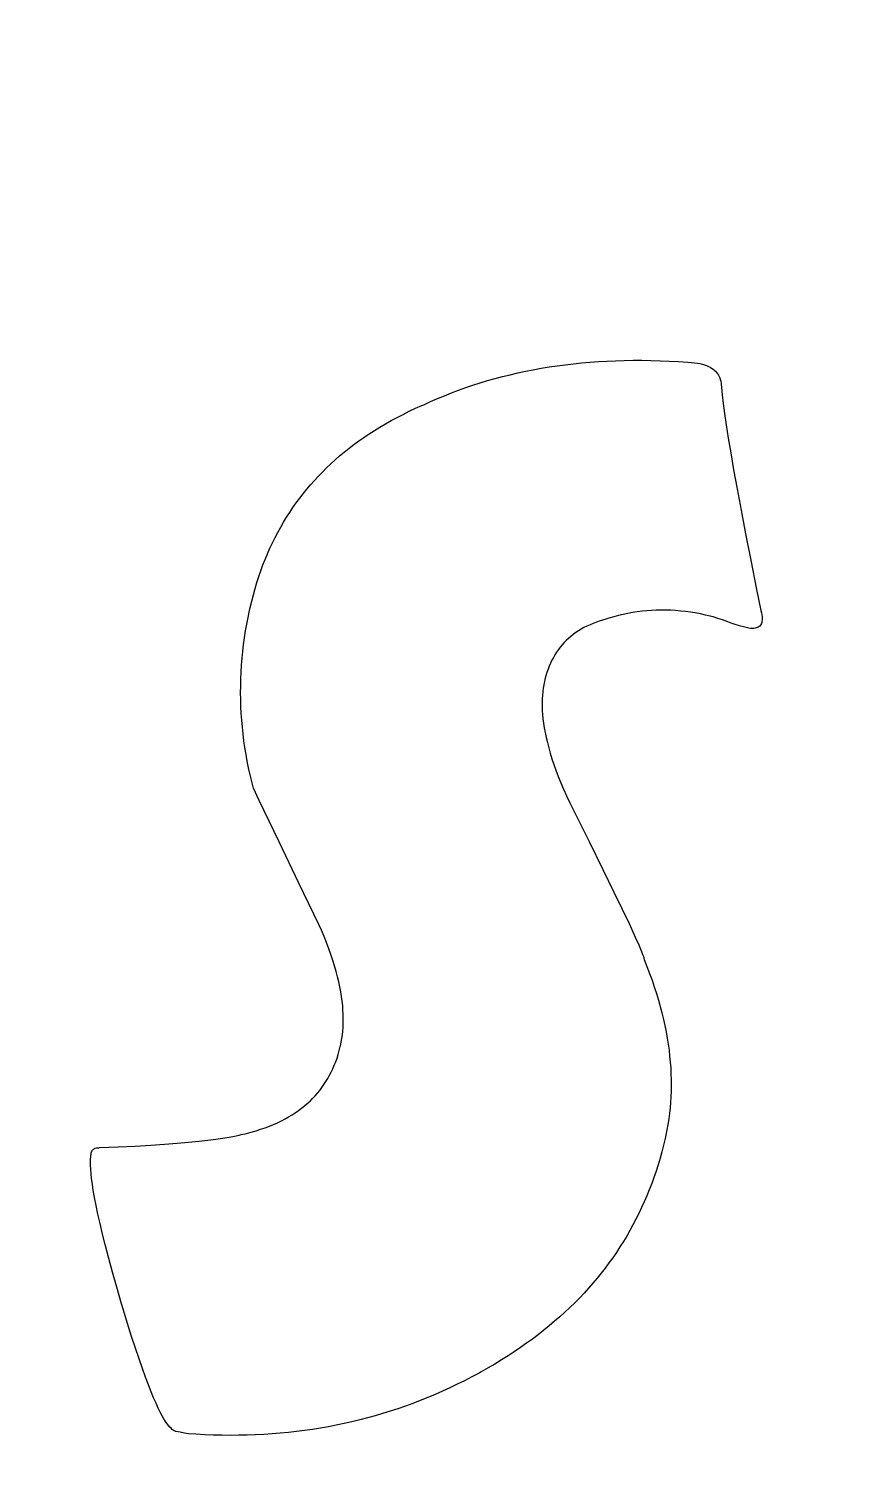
# Model space of a CAD drawing. Header units: inches. Extents: x -1316 to -504, y 751 to 1208.
# Drawn here: x -1141.22 to -1130.74, y 770.77 to 788.98 of the extents above; entities that cross this region are included whole.
import ezdxf

# ---------------------------------------------------------------- set-up
doc = ezdxf.new("R2010")
doc.units = ezdxf.units.IN
doc.header["$MEASUREMENT"] = 0
doc.linetypes.add('Continuous2', pattern=[0])
doc.layers.add('68343 AND 68344 CARRIAGE AND ARM PLATE', color=1, linetype='Continuous')
doc.layers.add('68351 TABLE', color=1, linetype='Continuous')

msp = doc.modelspace()

# ---------------------------------------------------------------- linework, layer by layer
at = {"layer": '68343 AND 68344 CARRIAGE AND ARM PLATE', "color": 3, "linetype": 'Continuous2', "lineweight": -3, "true_color": 0x00ff00}
for p, q in [((-1135.065, 784.65), (-1134.968, 784.671)), ((-1134.968, 784.671), (-1134.87, 784.69)), ((-1134.87, 784.69), (-1134.771, 784.708)), ((-1134.771, 784.708), (-1134.671, 784.724)), ((-1134.671, 784.724), (-1134.57, 784.74)), ((-1134.57, 784.74), (-1134.468, 784.753)), ((-1134.468, 784.753), (-1134.365, 784.765)), ((-1134.365, 784.765), (-1134.261, 784.776)), ((-1134.261, 784.776), (-1134.156, 784.785)), ((-1134.156, 784.785), (-1134.05, 784.793)), ((-1134.05, 784.793), (-1133.942, 784.799)), ((-1133.942, 784.799), (-1133.834, 784.803)), ((-1133.834, 784.803), (-1133.724, 784.807)), ((-1133.724, 784.807), (-1133.614, 784.808)), ((-1133.614, 784.808), (-1133.502, 784.808)), ((-1133.502, 784.808), (-1133.389, 784.806)), ((-1133.389, 784.806), (-1133.274, 784.803)), ((-1133.274, 784.803), (-1133.159, 784.798)), ((-1133.159, 784.798), (-1133.042, 784.791)), ((-1133.042, 784.791), (-1132.923, 784.783)), ((-1132.923, 784.783), (-1132.84, 784.776)), ((-1132.84, 784.776), (-1132.804, 784.771)), ((-1132.804, 784.771), (-1132.772, 784.766)), ((-1132.772, 784.766), (-1132.742, 784.759)), ((-1132.742, 784.759), (-1132.714, 784.751)), ((-1132.714, 784.751), (-1132.689, 784.742)), ((-1132.689, 784.742), (-1132.666, 784.732)), ((-1132.666, 784.732), (-1132.644, 784.722)), ((-1132.644, 784.722), (-1132.625, 784.71)), ((-1132.625, 784.71), (-1132.607, 784.698)), ((-1132.607, 784.698), (-1132.591, 784.684)), ((-1132.591, 784.684), (-1132.576, 784.67)), ((-1132.576, 784.67), (-1132.563, 784.655)), ((-1132.563, 784.655), (-1132.551, 784.639)), ((-1135.719, 784.464), (-1135.628, 784.495)), ((-1135.628, 784.495), (-1135.536, 784.524)), ((-1135.536, 784.524), (-1135.444, 784.552)), ((-1135.444, 784.552), (-1135.35, 784.578)), ((-1135.35, 784.578), (-1135.256, 784.604)), ((-1135.256, 784.604), (-1135.161, 784.627)), ((-1135.161, 784.627), (-1135.065, 784.65)), ((-1132.551, 784.639), (-1132.54, 784.623)), ((-1132.54, 784.623), (-1132.531, 784.605)), ((-1132.531, 784.605), (-1132.523, 784.586)), ((-1132.523, 784.586), (-1132.516, 784.566)), ((-1132.516, 784.566), (-1132.51, 784.545)), ((-1132.51, 784.545), (-1132.506, 784.522)), ((-1132.506, 784.522), (-1132.503, 784.498)), ((-1132.503, 784.498), (-1132.502, 784.473)), ((-1132.502, 784.473), (-1132.501, 784.468)), ((-1136.248, 784.249), (-1136.161, 784.289)), ((-1136.161, 784.289), (-1136.074, 784.327)), ((-1136.074, 784.327), (-1135.987, 784.363)), ((-1135.987, 784.363), (-1135.898, 784.398)), ((-1135.898, 784.398), (-1135.809, 784.432)), ((-1135.809, 784.432), (-1135.719, 784.464)), ((-1132.501, 784.468), (-1132.492, 784.374)), ((-1132.492, 784.374), (-1132.478, 784.265)), ((-1136.583, 784.09), (-1136.507, 784.128)), ((-1136.507, 784.128), (-1136.43, 784.166)), ((-1136.43, 784.166), (-1136.351, 784.204)), ((-1136.351, 784.204), (-1136.27, 784.24)), ((-1136.27, 784.24), (-1136.248, 784.249)), ((-1132.478, 784.265), (-1132.462, 784.14)), ((-1132.462, 784.14), (-1132.441, 783.995)), ((-1136.935, 783.882), (-1136.868, 783.925)), ((-1136.868, 783.925), (-1136.799, 783.968)), ((-1136.799, 783.968), (-1136.729, 784.009)), ((-1136.729, 784.009), (-1136.657, 784.05)), ((-1136.657, 784.05), (-1136.583, 784.09)), ((-1132.441, 783.995), (-1132.415, 783.83)), ((-1137.188, 783.701), (-1137.127, 783.747)), ((-1137.127, 783.747), (-1137.065, 783.793)), ((-1137.065, 783.793), (-1137.001, 783.838)), ((-1137.001, 783.838), (-1136.935, 783.882)), ((-1132.415, 783.83), (-1132.384, 783.642)), ((-1137.362, 783.555), (-1137.306, 783.605)), ((-1137.306, 783.605), (-1137.248, 783.653)), ((-1137.248, 783.653), (-1137.188, 783.701)), ((-1132.384, 783.642), (-1132.348, 783.43)), ((-1137.574, 783.35), (-1137.523, 783.402)), ((-1137.523, 783.402), (-1137.471, 783.454)), ((-1137.471, 783.454), (-1137.417, 783.505)), ((-1137.417, 783.505), (-1137.362, 783.555)), ((-1132.348, 783.43), (-1132.305, 783.191)), ((-1137.719, 783.186), (-1137.672, 783.241)), ((-1137.672, 783.241), (-1137.624, 783.296)), ((-1137.624, 783.296), (-1137.574, 783.35)), ((-1137.894, 782.955), (-1137.852, 783.014)), ((-1137.852, 783.014), (-1137.809, 783.072)), ((-1137.809, 783.072), (-1137.765, 783.13)), ((-1137.765, 783.13), (-1137.719, 783.186)), ((-1132.305, 783.191), (-1132.255, 782.923)), ((-1138.012, 782.771), (-1137.974, 782.833)), ((-1137.974, 782.833), (-1137.934, 782.894)), ((-1137.934, 782.894), (-1137.894, 782.955)), ((-1132.255, 782.923), (-1132.198, 782.624)), ((-1138.084, 782.643), (-1138.048, 782.707)), ((-1138.048, 782.707), (-1138.012, 782.771)), ((-1138.183, 782.443), (-1138.151, 782.511)), ((-1138.151, 782.511), (-1138.118, 782.577)), ((-1138.118, 782.577), (-1138.084, 782.643)), ((-1132.198, 782.624), (-1132.133, 782.292)), ((-1138.271, 782.233), (-1138.243, 782.304)), ((-1138.243, 782.304), (-1138.214, 782.374)), ((-1138.214, 782.374), (-1138.183, 782.443)), ((-1132.133, 782.292), (-1132.06, 781.924)), ((-1138.323, 782.087), (-1138.298, 782.161)), ((-1138.298, 782.161), (-1138.271, 782.233)), ((-1138.392, 781.858), (-1138.371, 781.936)), ((-1138.371, 781.936), (-1138.348, 782.012)), ((-1138.348, 782.012), (-1138.323, 782.087)), ((-1132.06, 781.924), (-1132.006, 781.662)), ((-1138.432, 781.699), (-1138.413, 781.779)), ((-1138.413, 781.779), (-1138.392, 781.858)), ((-1138.475, 781.489), (-1138.459, 781.574)), ((-1138.459, 781.574), (-1138.441, 781.659)), ((-1138.441, 781.659), (-1138.432, 781.699)), ((-1133.917, 781.563), (-1133.983, 781.542)), ((-1133.857, 781.581), (-1133.917, 781.563)), ((-1133.798, 781.596), (-1133.857, 781.581)), ((-1133.739, 781.61), (-1133.798, 781.596)), ((-1133.679, 781.623), (-1133.739, 781.61)), ((-1133.62, 781.634), (-1133.679, 781.623)), ((-1133.56, 781.643), (-1133.62, 781.634)), ((-1133.501, 781.651), (-1133.56, 781.643)), ((-1133.441, 781.657), (-1133.501, 781.651)), ((-1133.381, 781.661), (-1133.441, 781.657)), ((-1133.321, 781.664), (-1133.381, 781.661)), ((-1133.26, 781.665), (-1133.321, 781.664)), ((-1133.2, 781.665), (-1133.26, 781.665)), ((-1133.139, 781.663), (-1133.2, 781.665)), ((-1133.078, 781.659), (-1133.139, 781.663)), ((-1133.016, 781.654), (-1133.078, 781.659)), ((-1132.954, 781.647), (-1133.016, 781.654)), ((-1132.892, 781.639), (-1132.954, 781.647)), ((-1132.83, 781.629), (-1132.892, 781.639)), ((-1132.767, 781.617), (-1132.83, 781.629)), ((-1132.704, 781.603), (-1132.767, 781.617)), ((-1132.664, 781.594), (-1132.704, 781.603)), ((-1132.607, 781.579), (-1132.664, 781.594)), ((-1132.548, 781.561), (-1132.607, 781.579)), ((-1132.487, 781.541), (-1132.548, 781.561)), ((-1132.006, 781.662), (-1131.998, 781.631)), ((-1131.998, 781.631), (-1131.993, 781.604)), ((-1131.993, 781.604), (-1131.99, 781.58)), ((-1131.99, 781.58), (-1131.988, 781.558)), ((-1131.988, 781.558), (-1131.989, 781.54)), ((-1138.503, 781.318), (-1138.49, 781.404)), ((-1138.49, 781.404), (-1138.475, 781.489)), ((-1134.335, 781.382), (-1134.366, 781.359)), ((-1134.302, 781.404), (-1134.335, 781.382)), ((-1134.267, 781.425), (-1134.302, 781.404)), ((-1134.232, 781.445), (-1134.267, 781.425)), ((-1134.194, 781.463), (-1134.232, 781.445)), ((-1134.155, 781.481), (-1134.194, 781.463)), ((-1134.115, 781.498), (-1134.155, 781.481)), ((-1134.073, 781.514), (-1134.115, 781.498)), ((-1134.029, 781.529), (-1134.073, 781.514)), ((-1133.983, 781.542), (-1134.029, 781.529)), ((-1132.423, 781.519), (-1132.487, 781.541)), ((-1132.377, 781.503), (-1132.423, 781.519)), ((-1132.316, 781.482), (-1132.377, 781.503)), ((-1132.259, 781.465), (-1132.316, 781.482)), ((-1132.205, 781.45), (-1132.259, 781.465)), ((-1132.155, 781.438), (-1132.205, 781.45)), ((-1132.134, 781.436), (-1132.155, 781.438)), ((-1132.113, 781.435), (-1132.134, 781.436)), ((-1132.094, 781.436), (-1132.113, 781.435)), ((-1132.077, 781.438), (-1132.094, 781.436)), ((-1132.063, 781.441), (-1132.077, 781.438)), ((-1132.05, 781.445), (-1132.063, 781.441)), ((-1132.038, 781.451), (-1132.05, 781.445)), ((-1132.028, 781.457), (-1132.038, 781.451)), ((-1132.019, 781.465), (-1132.028, 781.457)), ((-1132.011, 781.474), (-1132.019, 781.465)), ((-1132.004, 781.484), (-1132.011, 781.474)), ((-1131.999, 781.495), (-1132.004, 781.484)), ((-1131.994, 781.508), (-1131.999, 781.495)), ((-1131.991, 781.523), (-1131.994, 781.508)), ((-1131.989, 781.54), (-1131.991, 781.523)), ((-1138.525, 781.146), (-1138.515, 781.232)), ((-1138.515, 781.232), (-1138.503, 781.318)), ((-1134.53, 781.199), (-1134.553, 781.169)), ((-1134.506, 781.228), (-1134.53, 781.199)), ((-1134.48, 781.257), (-1134.506, 781.228)), ((-1134.454, 781.284), (-1134.48, 781.257)), ((-1134.426, 781.31), (-1134.454, 781.284)), ((-1134.397, 781.335), (-1134.426, 781.31)), ((-1134.366, 781.359), (-1134.397, 781.335)), ((-1138.54, 780.973), (-1138.533, 781.059)), ((-1138.533, 781.059), (-1138.525, 781.146)), ((-1134.634, 781.035), (-1134.652, 780.998)), ((-1134.615, 781.07), (-1134.634, 781.035)), ((-1134.596, 781.104), (-1134.615, 781.07)), ((-1134.575, 781.137), (-1134.596, 781.104)), ((-1134.553, 781.169), (-1134.575, 781.137)), ((-1138.549, 780.8), (-1138.546, 780.886)), ((-1138.546, 780.886), (-1138.54, 780.973)), ((-1134.71, 780.838), (-1134.722, 780.794)), ((-1134.697, 780.88), (-1134.71, 780.838)), ((-1134.683, 780.921), (-1134.697, 780.88)), ((-1134.668, 780.96), (-1134.683, 780.921)), ((-1134.652, 780.998), (-1134.668, 780.96)), ((-1138.552, 780.626), (-1138.551, 780.713)), ((-1138.551, 780.713), (-1138.549, 780.8)), ((-1134.744, 780.685), (-1134.749, 780.641)), ((-1134.737, 780.727), (-1134.744, 780.685)), ((-1134.728, 780.768), (-1134.737, 780.727)), ((-1134.722, 780.794), (-1134.728, 780.768)), ((-1138.551, 780.539), (-1138.552, 780.626)), ((-1138.548, 780.453), (-1138.551, 780.539)), ((-1134.756, 780.55), (-1134.758, 780.503)), ((-1134.758, 780.503), (-1134.757, 780.454)), ((-1134.754, 780.597), (-1134.756, 780.55)), ((-1134.749, 780.641), (-1134.754, 780.597)), ((-1138.544, 780.366), (-1138.548, 780.453)), ((-1138.538, 780.279), (-1138.544, 780.366)), ((-1134.757, 780.454), (-1134.756, 780.403)), ((-1134.756, 780.403), (-1134.752, 780.351)), ((-1134.752, 780.351), (-1134.747, 780.296)), ((-1134.747, 780.296), (-1134.74, 780.241)), ((-1138.53, 780.193), (-1138.538, 780.279)), ((-1138.521, 780.107), (-1138.53, 780.193)), ((-1138.51, 780.021), (-1138.521, 780.107)), ((-1134.74, 780.241), (-1134.731, 780.183)), ((-1134.731, 780.183), (-1134.72, 780.124)), ((-1134.72, 780.124), (-1134.707, 780.062)), ((-1138.498, 779.935), (-1138.51, 780.021)), ((-1138.484, 779.849), (-1138.498, 779.935)), ((-1134.707, 780.062), (-1134.692, 779.999)), ((-1134.692, 779.999), (-1134.675, 779.934)), ((-1134.675, 779.934), (-1134.656, 779.866)), ((-1138.469, 779.764), (-1138.484, 779.849)), ((-1138.452, 779.679), (-1138.469, 779.764)), ((-1134.656, 779.866), (-1134.634, 779.796)), ((-1134.634, 779.796), (-1134.61, 779.724)), ((-1138.433, 779.594), (-1138.452, 779.679)), ((-1138.413, 779.509), (-1138.433, 779.594)), ((-1134.61, 779.724), (-1134.584, 779.65)), ((-1134.584, 779.65), (-1134.555, 779.573)), ((-1134.555, 779.573), (-1134.523, 779.494)), ((-1138.391, 779.425), (-1138.413, 779.509)), ((-1138.317, 779.268), (-1138.391, 779.425)), ((-1134.523, 779.494), (-1134.488, 779.412)), ((-1134.488, 779.412), (-1134.451, 779.328)), ((-1138.068, 778.748), (-1138.317, 779.268)), ((-1134.451, 779.328), (-1134.411, 779.241)), ((-1134.411, 779.241), (-1134.382, 779.18)), ((-1134.382, 779.18), (-1134.168, 778.754)), ((-1137.818, 778.229), (-1138.068, 778.748)), ((-1134.168, 778.754), (-1133.994, 778.403)), ((-1133.994, 778.403), (-1133.854, 778.118)), ((-1137.567, 777.711), (-1137.818, 778.229)), ((-1133.854, 778.118), (-1133.751, 777.904)), ((-1133.751, 777.904), (-1133.664, 777.721)), ((-1137.535, 777.64), (-1137.567, 777.711)), ((-1137.502, 777.56), (-1137.535, 777.64)), ((-1137.47, 777.482), (-1137.502, 777.56)), ((-1133.664, 777.721), (-1133.598, 777.579)), ((-1133.598, 777.579), (-1133.573, 777.523)), ((-1137.441, 777.406), (-1137.47, 777.482)), ((-1137.415, 777.332), (-1137.441, 777.406)), ((-1133.573, 777.523), (-1133.551, 777.475)), ((-1133.551, 777.475), (-1133.534, 777.434)), ((-1133.534, 777.434), (-1133.519, 777.399)), ((-1133.519, 777.399), (-1133.507, 777.369)), ((-1137.391, 777.259), (-1137.415, 777.332)), ((-1137.369, 777.189), (-1137.391, 777.259)), ((-1137.35, 777.12), (-1137.369, 777.189)), ((-1133.507, 777.369), (-1133.497, 777.344)), ((-1133.497, 777.344), (-1133.49, 777.324)), ((-1133.49, 777.324), (-1133.484, 777.308)), ((-1133.484, 777.308), (-1133.48, 777.294)), ((-1133.48, 777.294), (-1133.477, 777.284)), ((-1133.477, 777.284), (-1133.475, 777.276)), ((-1133.475, 777.276), (-1133.474, 777.268)), ((-1133.474, 777.268), (-1133.439, 777.181)), ((-1137.332, 777.053), (-1137.35, 777.12)), ((-1137.317, 776.988), (-1137.332, 777.053)), ((-1133.439, 777.181), (-1133.406, 777.095)), ((-1133.406, 777.095), (-1133.375, 777.01)), ((-1133.375, 777.01), (-1133.346, 776.925)), ((-1137.303, 776.925), (-1137.317, 776.988)), ((-1137.292, 776.863), (-1137.303, 776.925)), ((-1137.282, 776.803), (-1137.292, 776.863)), ((-1133.346, 776.925), (-1133.319, 776.842)), ((-1133.319, 776.842), (-1133.294, 776.76)), ((-1137.274, 776.744), (-1137.282, 776.803)), ((-1137.268, 776.686), (-1137.274, 776.744)), ((-1137.264, 776.631), (-1137.268, 776.686)), ((-1133.294, 776.76), (-1133.271, 776.678)), ((-1133.271, 776.678), (-1133.25, 776.597)), ((-1137.261, 776.576), (-1137.264, 776.631)), ((-1137.263, 776.42), (-1137.261, 776.471)), ((-1137.26, 776.523), (-1137.261, 776.576)), ((-1137.261, 776.471), (-1137.26, 776.523)), ((-1133.25, 776.597), (-1133.231, 776.517)), ((-1133.231, 776.517), (-1133.213, 776.438)), ((-1137.278, 776.275), (-1137.272, 776.322)), ((-1137.272, 776.322), (-1137.267, 776.37)), ((-1137.267, 776.37), (-1137.263, 776.42)), ((-1133.213, 776.438), (-1133.198, 776.36)), ((-1133.198, 776.36), (-1133.184, 776.282)), ((-1133.184, 776.282), (-1133.172, 776.205)), ((-1137.324, 776.076), (-1137.311, 776.125)), ((-1137.311, 776.125), (-1137.298, 776.174)), ((-1137.298, 776.174), (-1137.296, 776.183)), ((-1137.296, 776.183), (-1137.287, 776.228)), ((-1137.287, 776.228), (-1137.278, 776.275)), ((-1133.172, 776.205), (-1133.161, 776.129)), ((-1133.161, 776.129), (-1133.153, 776.054)), ((-1137.392, 775.896), (-1137.373, 775.939)), ((-1137.373, 775.939), (-1137.355, 775.984)), ((-1137.355, 775.984), (-1137.339, 776.029)), ((-1137.339, 776.029), (-1137.324, 776.076)), ((-1133.153, 776.054), (-1133.146, 775.979)), ((-1133.146, 775.979), (-1133.14, 775.905)), ((-1137.503, 775.696), (-1137.478, 775.734)), ((-1137.478, 775.734), (-1137.455, 775.773)), ((-1137.455, 775.773), (-1137.433, 775.813)), ((-1137.433, 775.813), (-1137.411, 775.854)), ((-1137.411, 775.854), (-1137.392, 775.896)), ((-1133.14, 775.905), (-1133.137, 775.831)), ((-1133.137, 775.831), (-1133.135, 775.758)), ((-1133.135, 775.758), (-1133.134, 775.686)), ((-1137.647, 775.521), (-1137.615, 775.554)), ((-1137.615, 775.554), (-1137.585, 775.588)), ((-1137.585, 775.588), (-1137.557, 775.623)), ((-1137.557, 775.623), (-1137.529, 775.659)), ((-1137.529, 775.659), (-1137.503, 775.696)), ((-1133.135, 775.614), (-1133.138, 775.543)), ((-1133.134, 775.686), (-1133.135, 775.614)), ((-1137.864, 775.342), (-1137.824, 775.37)), ((-1137.824, 775.37), (-1137.785, 775.398)), ((-1137.785, 775.398), (-1137.749, 775.428)), ((-1137.749, 775.428), (-1137.713, 775.458)), ((-1137.713, 775.458), (-1137.679, 775.489)), ((-1137.679, 775.489), (-1137.647, 775.521)), ((-1133.148, 775.402), (-1133.156, 775.333)), ((-1133.143, 775.473), (-1133.148, 775.402)), ((-1133.138, 775.543), (-1133.143, 775.473)), ((-1138.19, 775.173), (-1138.138, 775.195)), ((-1138.138, 775.195), (-1138.088, 775.217)), ((-1138.088, 775.217), (-1138.039, 775.24)), ((-1138.039, 775.24), (-1137.993, 775.264)), ((-1137.993, 775.264), (-1137.948, 775.289)), ((-1137.948, 775.289), (-1137.905, 775.315)), ((-1137.905, 775.315), (-1137.864, 775.342)), ((-1133.176, 775.195), (-1133.188, 775.126)), ((-1133.165, 775.264), (-1133.176, 775.195)), ((-1133.156, 775.333), (-1133.165, 775.264)), ((-1138.966, 774.995), (-1138.865, 775.008)), ((-1138.865, 775.008), (-1138.776, 775.021)), ((-1138.776, 775.021), (-1138.698, 775.035)), ((-1138.698, 775.035), (-1138.63, 775.047)), ((-1138.63, 775.047), (-1138.571, 775.06)), ((-1138.571, 775.06), (-1138.545, 775.067)), ((-1138.545, 775.067), (-1138.48, 775.082)), ((-1138.48, 775.082), (-1138.418, 775.098)), ((-1138.418, 775.098), (-1138.358, 775.115)), ((-1138.358, 775.115), (-1138.3, 775.134)), ((-1138.3, 775.134), (-1138.244, 775.153)), ((-1138.244, 775.153), (-1138.19, 775.173)), ((-1133.21, 775.019), (-1133.23, 774.934)), ((-1133.201, 775.059), (-1133.21, 775.019)), ((-1133.188, 775.126), (-1133.201, 775.059)), ((-1140.435, 774.819), (-1140.431, 774.839)), ((-1140.431, 774.839), (-1140.427, 774.851)), ((-1140.427, 774.851), (-1140.422, 774.861)), ((-1140.422, 774.861), (-1140.417, 774.87)), ((-1140.417, 774.87), (-1140.41, 774.878)), ((-1140.41, 774.878), (-1140.401, 774.884)), ((-1140.401, 774.884), (-1140.392, 774.89)), ((-1140.392, 774.89), (-1140.381, 774.895)), ((-1140.381, 774.895), (-1140.368, 774.899)), ((-1140.368, 774.899), (-1140.353, 774.901)), ((-1140.353, 774.901), (-1140.336, 774.902)), ((-1140.336, 774.902), (-1140.327, 774.903)), ((-1140.327, 774.903), (-1140.092, 774.912)), ((-1140.092, 774.912), (-1139.878, 774.923)), ((-1139.878, 774.923), (-1139.684, 774.934)), ((-1139.684, 774.934), (-1139.509, 774.945)), ((-1139.509, 774.945), (-1139.35, 774.958)), ((-1139.35, 774.958), (-1139.208, 774.97)), ((-1139.208, 774.97), (-1139.08, 774.983)), ((-1139.08, 774.983), (-1138.966, 774.995)), ((-1133.252, 774.851), (-1133.274, 774.769)), ((-1133.23, 774.934), (-1133.252, 774.851)), ((-1140.442, 774.722), (-1140.441, 774.759)), ((-1140.442, 774.68), (-1140.442, 774.722)), ((-1140.439, 774.631), (-1140.442, 774.68)), ((-1140.441, 774.759), (-1140.438, 774.792)), ((-1140.438, 774.792), (-1140.435, 774.819)), ((-1133.299, 774.688), (-1133.324, 774.608)), ((-1133.274, 774.769), (-1133.299, 774.688)), ((-1140.435, 774.575), (-1140.439, 774.631)), ((-1140.428, 774.513), (-1140.435, 774.575)), ((-1140.418, 774.442), (-1140.428, 774.513)), ((-1133.351, 774.529), (-1133.379, 774.451)), ((-1133.324, 774.608), (-1133.351, 774.529)), ((-1140.406, 774.363), (-1140.418, 774.442)), ((-1140.39, 774.275), (-1140.406, 774.363)), ((-1140.371, 774.177), (-1140.39, 774.275)), ((-1133.44, 774.298), (-1133.472, 774.223)), ((-1133.409, 774.374), (-1133.44, 774.298)), ((-1133.379, 774.451), (-1133.409, 774.374)), ((-1140.348, 774.068), (-1140.371, 774.177)), ((-1133.506, 774.148), (-1133.541, 774.075)), ((-1133.472, 774.223), (-1133.506, 774.148)), ((-1140.321, 773.947), (-1140.348, 774.068)), ((-1140.289, 773.815), (-1140.321, 773.947)), ((-1133.615, 773.931), (-1133.654, 773.86)), ((-1133.577, 774.003), (-1133.615, 773.931)), ((-1133.541, 774.075), (-1133.577, 774.003)), ((-1140.253, 773.669), (-1140.289, 773.815)), ((-1133.694, 773.79), (-1133.736, 773.721)), ((-1133.654, 773.86), (-1133.694, 773.79)), ((-1140.211, 773.51), (-1140.253, 773.669)), ((-1133.823, 773.585), (-1133.869, 773.518)), ((-1133.779, 773.653), (-1133.823, 773.585)), ((-1133.736, 773.721), (-1133.779, 773.653)), ((-1140.163, 773.336), (-1140.211, 773.51)), ((-1133.966, 773.387), (-1134.016, 773.323)), ((-1133.917, 773.452), (-1133.966, 773.387)), ((-1133.869, 773.518), (-1133.917, 773.452)), ((-1140.11, 773.146), (-1140.163, 773.336)), ((-1134.121, 773.196), (-1134.175, 773.134)), ((-1134.067, 773.259), (-1134.121, 773.196)), ((-1134.016, 773.323), (-1134.067, 773.259)), ((-1140.05, 772.94), (-1140.11, 773.146)), ((-1134.289, 773.011), (-1134.348, 772.951)), ((-1134.231, 773.072), (-1134.289, 773.011)), ((-1134.175, 773.134), (-1134.231, 773.072)), ((-1140.029, 772.872), (-1140.05, 772.94)), ((-1139.975, 772.692), (-1140.029, 772.872)), ((-1134.471, 772.833), (-1134.535, 772.775)), ((-1134.409, 772.892), (-1134.471, 772.833)), ((-1134.348, 772.951), (-1134.409, 772.892)), ((-1139.924, 772.529), (-1139.975, 772.692)), ((-1134.668, 772.661), (-1134.737, 772.605)), ((-1134.601, 772.718), (-1134.668, 772.661)), ((-1134.535, 772.775), (-1134.601, 772.718)), ((-1139.876, 772.381), (-1139.924, 772.529)), ((-1134.88, 772.495), (-1134.954, 772.441)), ((-1134.808, 772.549), (-1134.88, 772.495)), ((-1134.737, 772.605), (-1134.808, 772.549)), ((-1139.831, 772.246), (-1139.876, 772.381)), ((-1135.187, 772.283), (-1135.269, 772.232)), ((-1135.108, 772.335), (-1135.187, 772.283)), ((-1135.03, 772.388), (-1135.108, 772.335)), ((-1134.954, 772.441), (-1135.03, 772.388)), ((-1139.789, 772.125), (-1139.831, 772.246)), ((-1139.75, 772.016), (-1139.789, 772.125)), ((-1135.437, 772.132), (-1135.524, 772.082)), ((-1135.352, 772.181), (-1135.437, 772.132)), ((-1135.269, 772.232), (-1135.352, 772.181)), ((-1139.713, 771.919), (-1139.75, 772.016)), ((-1139.679, 771.832), (-1139.713, 771.919)), ((-1135.827, 771.926), (-1135.919, 771.882)), ((-1135.735, 771.971), (-1135.827, 771.926)), ((-1135.643, 772.018), (-1135.735, 771.971)), ((-1135.552, 772.067), (-1135.643, 772.018)), ((-1135.524, 772.082), (-1135.552, 772.067)), ((-1139.647, 771.755), (-1139.679, 771.832)), ((-1139.617, 771.687), (-1139.647, 771.755)), ((-1136.197, 771.759), (-1136.291, 771.722)), ((-1136.104, 771.799), (-1136.197, 771.759)), ((-1136.011, 771.839), (-1136.104, 771.799)), ((-1135.919, 771.882), (-1136.011, 771.839)), ((-1139.589, 771.627), (-1139.617, 771.687)), ((-1139.564, 771.575), (-1139.589, 771.627)), ((-1139.54, 771.53), (-1139.564, 771.575)), ((-1136.765, 771.558), (-1136.861, 771.529)), ((-1136.669, 771.587), (-1136.765, 771.558)), ((-1136.574, 771.619), (-1136.669, 771.587)), ((-1136.479, 771.652), (-1136.574, 771.619)), ((-1136.385, 771.686), (-1136.479, 771.652)), ((-1136.291, 771.722), (-1136.385, 771.686)), ((-1139.517, 771.491), (-1139.54, 771.53)), ((-1139.497, 771.458), (-1139.517, 771.491)), ((-1139.478, 771.43), (-1139.497, 771.458)), ((-1139.46, 771.407), (-1139.478, 771.43)), ((-1139.443, 771.387), (-1139.46, 771.407)), ((-1139.428, 771.372), (-1139.443, 771.387)), ((-1139.414, 771.359), (-1139.428, 771.372)), ((-1137.547, 771.374), (-1137.647, 771.358)), ((-1137.447, 771.392), (-1137.547, 771.374)), ((-1137.348, 771.411), (-1137.447, 771.392)), ((-1137.25, 771.432), (-1137.348, 771.411)), ((-1137.152, 771.454), (-1137.25, 771.432)), ((-1137.054, 771.477), (-1137.152, 771.454)), ((-1136.957, 771.503), (-1137.054, 771.477)), ((-1136.861, 771.529), (-1136.957, 771.503)), ((-1139.401, 771.349), (-1139.414, 771.359)), ((-1139.389, 771.342), (-1139.401, 771.349)), ((-1139.377, 771.337), (-1139.389, 771.342)), ((-1139.367, 771.333), (-1139.377, 771.337)), ((-1139.365, 771.333), (-1139.367, 771.333)), ((-1139.313, 771.322), (-1139.365, 771.333)), ((-1139.26, 771.312), (-1139.313, 771.322)), ((-1139.207, 771.304), (-1139.26, 771.312)), ((-1139.114, 771.297), (-1139.207, 771.304)), ((-1139.004, 771.291), (-1139.114, 771.297)), ((-1138.896, 771.287), (-1139.004, 771.291)), ((-1138.788, 771.284), (-1138.896, 771.287)), ((-1138.681, 771.283), (-1138.788, 771.284)), ((-1138.575, 771.284), (-1138.681, 771.283)), ((-1138.469, 771.286), (-1138.575, 771.284)), ((-1138.364, 771.289), (-1138.469, 771.286)), ((-1138.26, 771.294), (-1138.364, 771.289)), ((-1138.156, 771.301), (-1138.26, 771.294)), ((-1138.053, 771.31), (-1138.156, 771.301)), ((-1137.951, 771.319), (-1138.053, 771.31)), ((-1137.849, 771.331), (-1137.951, 771.319)), ((-1137.748, 771.344), (-1137.849, 771.331)), ((-1137.647, 771.358), (-1137.748, 771.344))]:
    msp.add_line(p, q, dxfattribs=at)
at = {"layer": '68351 TABLE', "color": 1, "linetype": 'Continuous2', "lineweight": -3, "true_color": 0xff0000}
msp.add_arc((-1090.121, 979.815), 220, 215.01308, 324.98692, dxfattribs=at)

doc.saveas('drawing.dxf')
